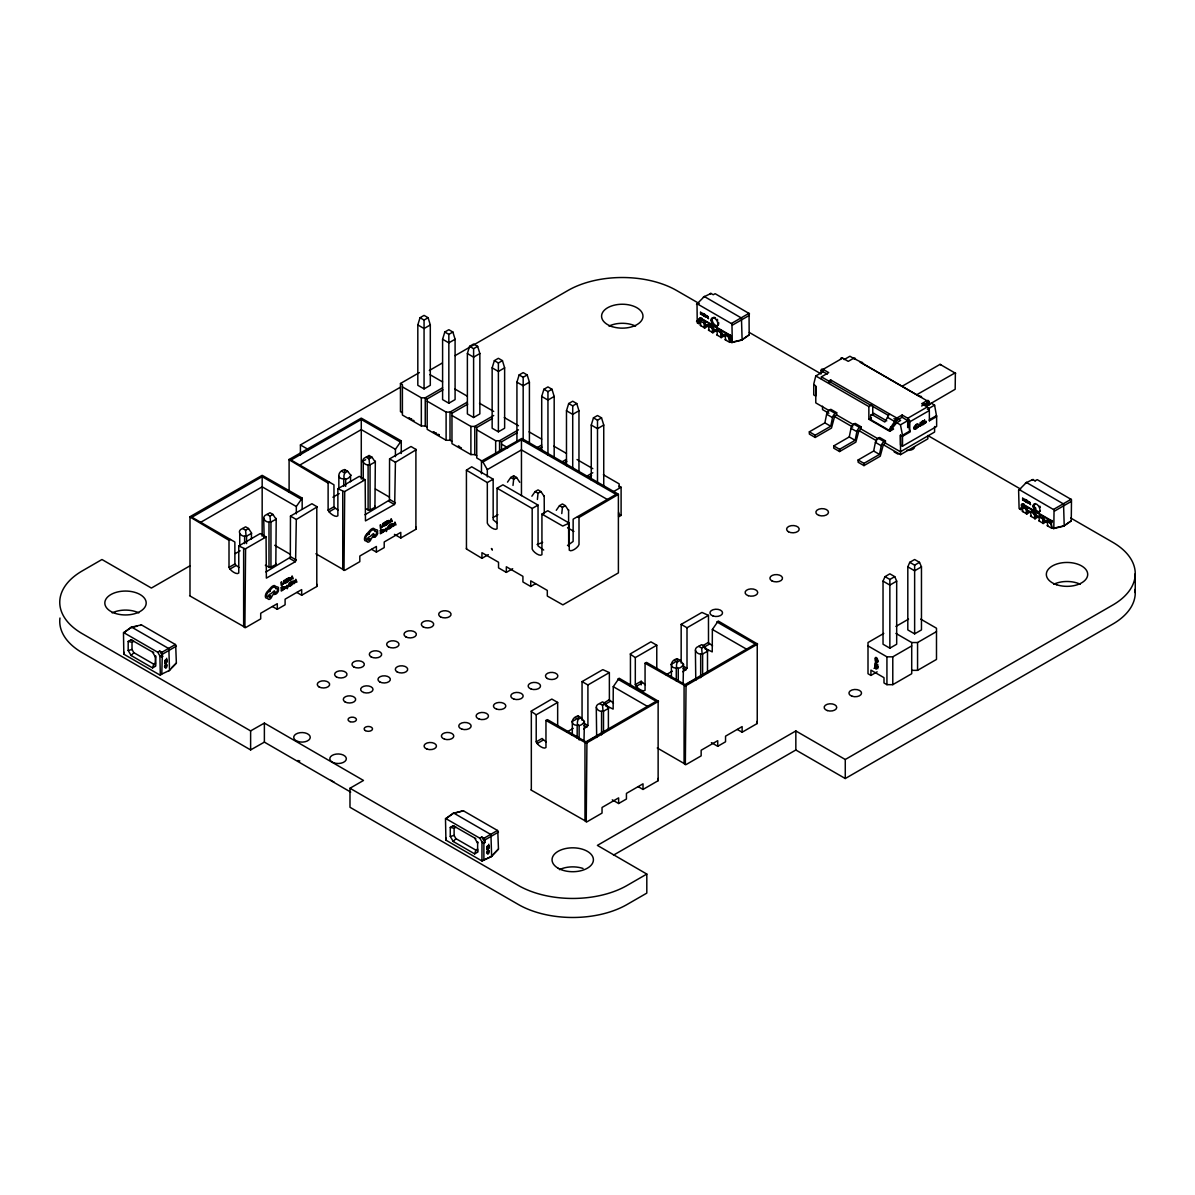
<?xml version="1.0" encoding="UTF-8"?>
<svg xmlns="http://www.w3.org/2000/svg" width="1195" height="1195" viewBox="0 0 1195 1195"><rect width="100%" height="100%" fill="white"/><g stroke="black" fill="none" stroke-linecap="round" stroke-linejoin="round"><path stroke-width="1.5" d="M535.494 583.713L530.729 586.476L530.729 580.845L547.31 590.42L547.31 596.051L562.875 604.864L618.398 572.898L618.383 494.192L521.812 438.431L481.465 461.165L481.465 473.773M813.75 385.089L813.735 394.933L815.692 396.068L815.782 386.269L813.75 384.013L815.782 375.962L822.996 371.794L823.101 369.374L842.609 358.112L848.241 361.353L853.514 358.321A2.898 1.673 -60 0 1 855.486 358.933M157.785 652.276L159.891 655.921L160.324 675.085L161.788 673.98L162.386 652.709L159.637 650.976L157.785 652.276L123.473 632.484L123.832 654.203L159.846 674.981L169.541 670.395L176.367 663.091L175.665 644.673L141.428 624.88L140.472 625.433M166.12 662.717L167.33 660.865M498.464 849.047L490.667 856.905L481.943 860.953L445.929 840.16L445.481 818.396L479.882 838.233L481.988 841.877L481.943 860.953L491.638 856.352L498.464 849.047L497.762 830.63L463.272 810.733L454.444 813.272M488.217 848.674L489.412 846.822M284.544 589.15L284.5 586.715A1.897 1.105 -60 0 0 283.424 587.492L284.544 587.582L283.394 589.658L284.559 587.91L283.603 589.001L284.544 588.762M383.64 531.924L383.595 529.505A1.897 1.105 -60 0 0 382.534 530.281L383.655 530.356L382.49 532.447L383.67 530.699L382.699 531.775L383.655 531.551M492.265 549.999L491.414 548.505L492.265 549.625M821.025 374.005L821.055 370.555A2.898 1.673 60 0 1 823.101 369.374L828.732 372.616L821.413 376.843L821.413 379.099M927.858 435.488L927.858 438.864L900.552 454.638L900.447 435.144L902.494 436.324L909.709 432.157L909.813 421.805A2.898 1.673 60 0 0 907.767 418.25L902.135 415.009L896.877 418.041L888.946 430.185L871.932 420.356C870.423 419.281 869.721 414.306 871.932 414.575L884.823 422.014L889.468 413.888L896.877 418.041L896.877 420.296L890.902 429.05L888.946 430.185M730.324 335.197L730.324 340.829L730.548 335.362L700.33 317.9L699.15 318.587L699.12 323.935L697.238 322.814L697.014 303.709L731.952 323.89L732.296 342.532L729.846 341.665L728.86 334.914L699.837 318.184L699.598 323.083L700.853 321.933M166.299 659.222L166.12 660.656L166.732 658.266M488.396 845.194L488.217 846.613L488.83 844.238M155.499 666.227L155.559 655.891L155.499 666.227L152.572 667.915L131.106 655.517L128.179 650.453L128.179 641.446L131.106 639.758L133.84 641.252L132.018 642.298L128.179 641.446M474.669 853.872L477.597 852.184L477.656 849.062L475.834 850.123L474.669 853.872L453.204 841.474L450.276 836.41L450.276 827.403L453.204 825.715L455.937 827.209L454.115 828.269L450.276 827.403M924.572 420.326L924.138 421.596L924.586 419.938M926.095 421.671L925.647 422.925L926.095 421.267M876.816 665.062L877.518 667.856L876.816 663.987L877.817 664.569M164.82 662.657C165.717 664.33 164.731 660.536 164.805 660.671L165.642 659.76L164.805 663.882M242.66 528.504L245.587 526.816L248.515 528.504L251.682 533.284L246.11 536.391L245.587 530.192L242.66 528.504C235.729 530.834 241.375 537.466 245.587 535.957M267.053 514.418L269.98 512.73L272.908 514.418L276.075 519.198L270.503 522.305L269.98 516.106L267.053 514.418C260.107 516.748 265.768 523.395 269.98 521.871M350.957 475.132C348.537 479.927 341.471 481.585 344.698 472.966L347.625 471.278L350.852 475.311M366.148 457.207L369.076 455.504L372.003 457.207L375.17 461.987L369.613 465.079L369.076 458.895L366.148 457.207C359.217 459.537 364.878 466.169 369.076 464.661M486.918 848.614C487.814 850.302 486.813 846.493 486.903 846.628L487.724 845.731L486.903 849.839M507.502 482.138L510.728 477.492L513.656 475.804L516.584 477.492L519.75 482.287M584.4 721.481C581.995 726.291 574.929 727.934 578.156 719.33L581.069 717.642L584.4 721.481L583.996 741.408M599.606 703.556L602.534 701.868L605.462 703.556L608.628 708.351L603.057 711.443L602.534 705.244L599.606 703.556C592.675 705.901 598.322 712.534 602.534 711.025M683.51 664.271C681.12 669.066 674.01 670.724 677.251 662.105L680.179 660.417L683.51 664.271L683.107 684.182M698.716 646.346L701.644 644.658L704.572 646.346L707.739 651.126L702.167 654.233L701.644 648.034L698.716 646.346C691.771 648.676 697.432 655.323 701.644 653.799M166.12 663.195L166.867 661.223L166.493 662.553M488.217 849.152L488.964 847.18L488.591 848.51M290.46 516.106L296.315 519.481L317.153 506.889L311.925 503.722L290.46 516.106L290.325 557.288L265.917 571.957M296.315 519.481L295.583 561.545L266.365 578.126L266.067 536.943L260.226 533.567L238.761 545.951L238.761 572.988C236.894 575.303 229.963 570.448 229.007 567.356L229.007 540.319L189.766 516.837L262.168 475.326L302.171 498.091L302.171 508.906M389.57 458.895L395.425 462.271L416.263 449.678L411.02 446.497L389.57 458.895L389.436 500.078L365.013 514.731M395.425 462.271L394.694 504.32L365.461 520.9L365.177 479.733L359.322 476.342L337.871 488.74L337.871 515.777C336.004 518.077 329.073 513.238 328.117 510.145L328.117 483.109L288.876 459.612L361.278 418.116L401.266 440.865L401.266 453.488M613.468 703.108L609.39 699.926L609.36 672.591L587.91 684.974L587.91 725.529L583.787 729.025M712.564 645.897L708.501 642.716L708.471 615.365L687.005 627.763L687.005 668.304L682.898 671.814M176.367 663.091L171.99 667.303M1018.618 490.353L1019.589 489.801L1054.05 509.847L1053.811 528.668L1051.929 527.622L1050.958 520.871L1021.934 504.156L1021.202 509.892L1019.096 508.517L1018.618 490.353L1026.43 482.481L1063.55 503.976L1064.222 526.039L1053.557 528.563M710.024 294L710.756 293.343L713.266 294.747L715.118 293.686L749.399 313.658L749.16 315.48L732.43 325.115M1022.935 507.89L1023.368 504.409L1021.202 504.813M872.903 414.008L873.889 413.44L886.765 420.879M876.234 664.241L875.248 663.076L875.293 665.376L875.905 664.301M920.195 422.462L920.195 423.866L922.659 421.043M730.623 340.127L730.683 335.959L729.846 336.602M141.428 624.88L131.689 627.121L123.832 632.678L131.45 627.016L168.839 648.616L169.541 670.395L168.57 670.948M920.822 424.315L920.195 426.077L921.076 424.643M921.494 421.686L922.032 422.806L920.837 423.344M924.198 423.613L923.541 424.15L924.168 422.388M836.664 414.934L834.573 416.547L831.481 428.064L815.199 437.46L809.344 434.084L809.344 431.828L824.879 422.866L826.641 414.217A4.138 2.39 -60 0 1 829.464 410.079L830.809 409.302L836.664 412.678L836.664 414.934L853.648 424.748M809.344 431.828L815.199 435.204L830.734 426.242L832.497 417.593A4.138 2.39 -60 0 1 835.32 413.455L836.664 412.678M861.042 429.005L858.951 430.618L855.859 442.135L839.592 451.546L833.737 448.155L833.737 445.914L849.257 436.937L851.019 428.288A4.138 2.39 -60 0 1 853.857 424.15L855.187 423.374L861.042 426.764L861.042 429.005L878.041 438.819M833.737 445.914L839.592 449.29L855.112 440.328L856.875 431.679A4.138 2.39 -60 0 1 859.698 427.526L861.042 426.764M885.435 443.091L883.344 444.704L880.252 456.221L863.97 465.617L858.115 462.241L858.115 459.985L873.65 451.023L875.412 442.374A4.138 2.39 -60 0 1 878.235 438.236L879.58 437.46L885.435 440.835L885.435 443.091L900.447 451.77L934.595 432.052L934.595 426.51M858.115 459.985L863.97 463.361L879.505 454.399L881.268 445.75A4.138 2.39 -60 0 1 884.091 441.612L885.435 440.835M276.209 518.391L275.821 564.548L269.98 567.595L265.335 565.25M375.335 461.046L374.931 507.322L369.434 510.34L365.67 508.726M608.763 707.53L605.955 706.096M707.903 650.185L705.05 648.87M488.307 554.644L481.943 558.319L466.453 548.983L466.423 470.173L471.711 466.797L493.162 479.18L493.162 519.735L497.269 523.231M466.528 548.027L466.453 548.983M618.427 494.386L579.007 517.48L577.543 516.643M875.248 667.408L875.248 666.257L876.234 666.825C877.175 669.947 873.784 666.646 876.234 667.99M700.823 325.697L700.285 320.738L703.974 323.068L704.438 328.117L709.994 324.921C716.163 324.009 710.801 334.929 716.641 329.297M701.211 320.409C707.53 317.825 702.69 330.477 708.351 324.502M717.403 335.272L716.866 330.313L720.555 332.643L721.018 337.692L725.903 334.988M717.792 329.984C724.11 327.385 719.27 340.052 724.932 334.077M725.694 340.067L724.977 335.197M1022.92 511.654L1022.203 506.799M1031.599 511.161L1035.348 512.834L1036.08 516.793M1039.889 515.941C1046.208 513.357 1041.353 526.009 1047.029 520.034M1047.791 526.024L1047.074 521.154M544.128 496.358L540.962 491.578L538.034 489.89L535.106 491.578L531.88 496.209M568.521 510.444L565.355 505.649L562.427 503.961L559.499 505.649L556.272 510.295M377.575 533.612L377.59 530.416A4.272 2.465 -60 0 0 375.857 529.743L373.393 528.28A6.035 3.495 -60 0 0 369.912 530.475L366.999 533.702M166.867 660.148L166.359 660.775L166.493 660.013M488.964 846.105L488.456 846.732L488.591 845.97M417.817 324.935L420.028 317.721L424.061 315.39L428.109 317.721L430.305 324.935L430.305 385.313L424.061 388.913L417.817 385.313L417.817 324.935L424.061 328.535L430.305 324.935M442.598 339.246L444.794 332.031L448.842 329.7L452.875 332.031L455.086 339.246L455.086 399.608L448.842 403.223L442.598 399.608L442.598 339.246L448.842 342.846L455.086 339.246M467.379 353.541L469.575 346.341L473.608 344.011L477.656 346.341L479.852 353.541L479.852 413.918L473.608 417.518L467.379 413.918L467.379 353.541L473.608 357.156L479.852 353.541M492.146 367.851L494.357 360.636L498.39 358.306L502.438 360.636L504.634 367.851L504.634 428.228L498.39 431.828L492.146 428.228L492.146 367.851L498.39 371.451L504.634 367.851M516.927 440.701L516.927 382.161L519.123 374.946L523.171 372.616L527.204 374.946L529.415 382.161L529.415 442.523M541.708 449.514L541.708 396.456L543.904 389.256L547.952 386.911L551.985 389.256L554.181 396.456L554.181 456.834M566.475 465.647L566.475 410.766L568.686 403.552L572.719 401.221L576.767 403.552L578.963 410.766L578.963 471.144M591.256 479.957L591.256 425.061L593.452 417.862L597.5 415.531L601.533 417.862L603.744 425.061L603.744 485.439M152.572 667.915L153.737 664.151L155.559 663.106M707.156 317.377L707.425 315.898L708.456 318.751L707.515 316.391L707.963 317.84M1029.253 503.334L1029.522 501.87L1030.553 504.708L1029.612 502.348L1030.06 503.797M883.03 581.143L884.987 576.647L889.857 573.824L894.741 576.647L896.683 581.143L896.683 644.224L889.857 648.168L883.03 644.224L883.03 581.143L889.857 585.087L896.683 581.143M907.812 566.848L909.753 562.337L914.638 559.514L919.508 562.337L921.464 566.848L921.464 629.914L914.638 633.858L907.812 629.914L907.812 566.848L914.638 570.777L921.464 566.848M875.248 668.244L876.234 669.245M876.816 667.721L877.817 668.722M1032.151 479.688L1035.363 480.704M123.742 652.007L123.832 654.203M445.84 837.964L445.929 840.16M1054.528 528.011L1064.267 525.755L1071.258 520.826L1071.497 499.615L1037.215 479.643L1034.9 480.973M296.315 513.85L296.315 506.531L302.171 498.091M395.425 456.639L395.425 449.32L401.266 440.865M606.044 705.588L613.14 709.113L613.259 686.662L619.115 678.222L658.535 701.301L586.312 743.185L545.966 720.451L545.966 747.487C544.098 749.803 537.167 744.948 536.211 741.856L536.211 714.819L557.662 702.436L557.662 726.396M705.155 648.362L712.235 651.902L712.369 629.451L718.225 620.997L757.645 644.09L685.422 685.975L645.061 663.24L645.061 690.262C643.209 692.577 636.263 687.737 635.307 684.63L635.307 657.608L656.772 645.21L656.772 669.17M166.747 665.017L166.284 663.867L164.716 665.944A1.613 0.986 -57.3 0 0 164.641 667.004C167.136 671.127 167.464 661.716 166.195 666.84C164.701 669.723 165.388 662.986 166.598 664.569M488.845 850.974L488.382 849.824L486.813 851.901A1.613 0.986 -57.3 0 0 486.738 852.961C489.233 857.084 489.547 847.673 488.292 852.797C486.798 855.695 487.485 848.943 488.695 850.526M815.782 375.962L868.855 406.599L868.855 419.266L889.707 431.305L896.728 422.701L900.627 420.446L895.981 417.772M344.698 478.732C336.333 479.972 337.543 470.875 344.698 469.59L347.625 471.278M578.156 725.096C569.791 726.336 571.001 717.224 578.156 715.954L581.069 717.642M677.251 667.885C668.901 669.11 670.111 660.013 677.251 658.729L680.179 660.417M296.913 592.481L301.678 595.23L316.795 586.506L316.795 584.25M394.425 534.344L400.788 538.019L415.905 529.28L415.905 527.04M638.249 786.698L643.015 789.447L658.131 780.708L658.131 778.468M737.36 729.473L742.125 732.221L757.242 723.498L757.242 721.242M696.521 304.396L704.333 296.524L741.453 318.019L742.125 340.067L731.459 342.606M131.106 655.517L133.84 652.664L132.018 649.512L132.018 642.298M453.204 841.474L455.937 838.636L454.115 835.469L454.115 828.269M510.728 477.492L513.656 479.18L512.999 485.424M535.106 491.578L538.034 493.266L537.391 499.495M559.499 505.649L562.427 507.337L561.769 513.581M877.832 665.809L876.816 665.735L877.817 666.302M875.442 664.569L875.95 665.884L874.934 665.361M924.751 423.448C926.065 419.774 923.72 425.39 924.422 422.238M922.674 422.268L922.032 422.806L922.032 421.417M275.821 564.548L275.821 563.413M374.931 507.322L374.931 506.202M544.188 495.611L544.293 513.701M568.581 509.682L568.686 546.07M731.459 323.457L749.056 313.284L749.16 334.854L742.185 339.798L732.43 342.054M445.929 818.635L453.771 813.093L463.526 810.837M741.199 340.351L749.16 334.854M447.229 817.589L453.547 812.973L490.936 834.573L491.638 856.352L490.667 856.905M479.882 838.233L481.734 836.933L484.677 838.965L484.961 842.535L483.437 843.087L481.988 841.877M1063.296 526.308L1071.258 520.826M921.151 425.525L921.689 424.584L920.195 426.077L920.195 424.688M922.435 423.807L923.227 423.329L922.824 424.987L922.226 424.524M902.135 415.009L902.135 417.264L894.771 421.566L887.467 417.339M696.521 321.321L701.988 318.154M176.367 646.151L162.879 653.964M1021.352 505.709L1024.085 504.126M1071.153 499.241L1053.557 509.414M498.464 832.108L484.961 839.921M420.028 317.721L424.061 320.066L428.109 317.721M444.794 332.031L448.842 334.361L452.875 332.031M402.401 412.798L400.459 411.663L400.459 383.505L419.37 372.586M300.423 455.325L300.423 444.943L400.325 387.27M429.319 370.525L442.21 363.071M455.101 355.632L567.894 290.519A76.913 44.409 0 0 1 676.654 290.519L699.269 303.575M469.575 346.341L473.608 348.671L477.656 346.341M300.707 498.927L262.168 476.685L191.947 517.241L234.862 542.007L234.892 564.294L238.955 567.476M399.802 441.717L361.278 419.475L291.042 460.015L333.958 484.797L334.002 507.068L338.065 510.25M200.715 522.305L262.168 486.828L296.315 506.531M299.825 465.079L361.278 429.603L395.425 449.32M442.568 387.807L425.241 397.815L421.327 397.815L402.401 386.881M427.183 427.093L425.241 425.973L425.241 397.815L427.183 398.936L442.942 389.839M494.357 360.636L498.39 362.981L502.438 360.636M362.832 461.046L365.67 459.731M245.587 530.192L248.515 528.504M269.98 516.106L272.908 514.418M369.076 458.895L372.003 457.207M467.35 402.103L450.007 412.111L446.108 412.111L427.183 401.191M229.007 540.319L230.471 539.483M328.117 483.109L329.581 482.257M451.964 441.403L450.007 440.268L450.007 412.111L451.964 413.246L467.723 404.149M190.124 565.728L151.392 588.059L101.963 559.514L82.276 570.896A76.928 44.409 0 0 0 82.291 633.694L250.621 730.892L264.379 723.094L363.489 780.454L349.986 788.252L349.986 807.282L518.331 904.481A76.928 44.409 0 0 0 627.121 904.466L646.809 893.113L646.809 874.068L597.38 845.388L795.84 730.952L845.268 759.497L1112.724 605.073A76.913 44.409 0 0 0 1112.724 542.276L1070.735 518.033M519.123 374.946L523.171 377.276L527.204 374.946M529.415 382.161L523.171 385.761L516.927 382.161M235.385 553.539L240.105 550.805M332.912 497.225L339.216 493.595M238.761 545.951L245.304 548.893L266.067 536.943M337.871 488.74L344.414 491.683L365.177 479.733M229.007 567.356L234.862 563.98M328.117 510.145L333.958 506.755M493.699 415.502L474.788 426.421L470.89 426.421L451.964 415.502M229.978 569.044L235.833 565.668M329.088 511.833L334.944 508.443M476.73 455.713L474.788 454.578L474.788 426.421L476.73 427.541L492.489 418.444M189.587 595.752L245.587 627.614L260.704 618.89L260.704 613.259L277.285 603.684L277.285 609.316L272.52 606.567M543.904 389.256L547.952 391.587L551.985 389.256M461.375 447.826L459.552 447.139M554.181 396.456L547.952 400.071L541.708 396.456M699.12 318.856L700.927 318.378M700.046 321.082L701.704 320.126M703.556 322.545L704.721 321.873M518.466 429.812L499.57 440.731L495.656 440.731L476.73 429.797M704.034 323.397L705.214 322.725M499.57 451.292L499.57 440.731L501.512 441.851L517.271 432.754M568.686 403.552L572.719 405.882L576.767 403.552M709.113 330.492L708.396 325.623L711.847 327.34L713.012 326.653M717.612 330.193L712.429 332.733L712.325 328.177L713.505 327.505M481.465 461.165L482.929 462.002L521.453 439.76L616.067 494.386L573.152 519.168L573.122 541.44L567.491 545.532M716.627 330.656L718.285 329.7M578.963 410.766L572.719 414.366L566.475 410.766M161.893 652.276L175.411 644.493M720.137 332.12L721.302 331.448M720.63 332.972L721.795 332.285M487.321 476.939L487.321 469.605L521.453 449.903L607.299 499.465M724.917 335.451L726.575 334.48L729.592 336.228L730.578 340.396M725.156 335.093L728.427 336.915L729.592 336.228M536.943 447.752L541.679 445.018M724.917 339.619L729.697 342.367L728.92 337.752L730.085 337.08M538.9 448.872L542.052 447.064M466.423 470.173L487.321 482.571L493.162 479.18M593.452 417.862L597.5 420.192L601.533 417.862M277.285 609.316L285.097 604.804L285.097 599.173L301.678 589.598L301.678 595.23M371.63 549.341L376.395 552.09L384.207 547.594L384.207 541.962L400.788 532.387L400.788 538.019M603.744 425.061L597.5 428.676L591.256 425.061M487.321 482.571L487.321 523.111C488.277 526.203 495.208 531.058 497.075 528.743L497.075 488.202L502.916 484.811L538.034 505.097L538.064 545.951L543.695 550.029M513.656 479.18L516.584 477.492M561.725 462.062L566.445 459.328M563.667 463.182L566.818 461.36M493.236 517.435L497.942 514.731M538.034 493.266L540.962 491.578M586.491 476.357L592.795 472.727M497.075 488.202L532.178 508.472L538.034 505.097M588.448 477.492L591.6 475.67M532.178 508.472L532.178 549.013C533.149 552.12 540.08 556.96 541.933 554.644L541.933 514.104L547.788 510.728L569.253 523.111L569.253 550.148C571.105 552.463 578.051 547.609 579.007 544.517L579.007 517.48M562.427 507.337L565.355 505.649M613.229 491.787L621.101 487.246L621.101 515.404L618.666 516.808L618.666 512.311M844.148 359.59L849.929 356.244L854.993 359.172M569.253 523.111L562.711 526.054L541.933 514.104M542.664 542.396L537.063 544.517M821.413 376.843L828.718 381.071L830.674 379.935L889.468 413.888M887.975 415.158L830.674 382.191L828.718 383.311L828.718 381.071M481.943 558.319L481.943 552.688L498.539 562.247L498.539 567.894L506.336 572.39L512.685 568.73M902.016 386.329L940.062 364.355L941.033 364.923M868.855 406.599L871.454 405.105M870.961 415.128L873.889 413.44M868.855 419.266L871.454 417.757M916.64 394.783L955.373 372.735L955.178 389.271L929.157 404.448M928.963 405.463L928.963 401.879A2.898 1.673 -60 0 0 926.917 400.698L921.644 403.746L927.275 406.987A2.898 1.673 60 0 1 929.322 410.542L929.411 420.789L936.626 416.622L934.595 405.135L931.204 403.178L927.305 405.434L924.213 403.641M921.644 405.986L928.963 401.879L863.686 364.206M927.275 406.987L907.767 418.25L907.677 427.556M896.728 422.701L900.447 424.837L907.677 420.685L909.813 421.805L929.322 410.542M927.38 409.302L934.595 405.135M889.707 431.305L893.606 429.05L890.409 427.198M936.626 416.622L936.641 426.481L902.509 446.183L902.494 435.249L909.709 431.081L907.677 420.685L902.135 417.264M936.626 415.531L929.411 419.699L929.411 420.789M582.055 720.301L582.055 681.598L602.818 669.648L609.36 672.591M681.165 663.091L681.165 624.373L701.928 612.423L708.471 615.365M545.966 720.451L547.429 719.614L585.953 741.856L656.189 701.301L617.651 679.059M645.061 663.24L646.525 662.388L685.064 684.63L755.285 644.09L716.761 621.848M536.211 741.856L542.052 738.48L546.16 741.976M609.36 699.613L603.55 703.302M635.307 684.63L641.162 681.255L645.255 684.75M702.615 645.778L708.471 642.402M571.897 721.481L575.96 719.465M671.022 664.39L675.055 662.254M602.534 705.244L605.462 703.556M701.644 648.034L704.572 646.346M537.182 743.544L543.038 740.168M604.491 704.691L610.346 701.301M636.293 686.333L642.133 682.942M703.586 647.466L709.442 644.09M566.938 731.997L573.212 728.367M666.033 674.787L672.322 671.157M586.177 742.289L597.201 735.926M685.288 685.079L696.312 678.7M884.987 576.647L889.857 579.456L894.741 576.647M909.753 562.337L914.638 565.145L919.508 562.337M1022.188 504.26L1023.518 504.051M530.924 789.955L586.924 821.831L602.041 813.093L602.041 807.461L618.637 797.887L618.637 803.518L612.273 799.858M1022.128 507.038L1023.786 506.082L1026.819 507.83L1027.79 511.998M1022.382 506.695L1025.654 508.502L1026.819 507.83M1032.092 510.877L1026.52 514.074L1026.132 509.354L1027.312 508.682M1031.21 516.449L1030.493 511.579L1033.944 513.297L1035.109 512.625M1040.382 515.657L1034.81 518.869L1034.422 514.134L1035.602 513.462M483.99 838.233L497.508 830.45M1039.501 521.229L1038.784 516.374L1042.234 518.077L1043.399 517.405M1071.258 501.437L1054.528 511.087M1048 520.945L1042.817 523.485L1042.712 518.929L1043.892 518.257M1047.014 521.408L1048.672 520.452L1051.929 522.409L1051.003 523.709L1051.794 528.324L1047.014 525.576M1050.958 520.871L1052.138 520.512M1047.253 521.05L1050.524 522.872L1051.69 522.185M883.777 633.425L868.003 642.537L868.003 673.726L870.931 675.429L877.13 671.844M895.936 626.404L908.558 619.13M618.637 803.518L626.434 799.022L626.434 793.39L643.015 783.815L643.015 789.447M711.384 742.633L717.732 746.307L725.544 741.796L725.544 736.165L742.125 726.59L742.125 732.221M868.003 645.912L886.929 656.832L892.784 656.832L911.71 645.912M895.936 633.425L911.71 642.537L917.566 642.537L936.492 631.602M874.038 668.334L877.13 666.556M870.931 675.429L870.931 670.126L884.001 677.67L884.001 682.972L886.929 684.66L892.784 684.66L911.71 673.726L911.71 642.537M911.71 670.35L917.566 670.35L936.492 659.431L936.492 628.226L920.718 619.13M613.513 855.127L795.84 749.997L845.268 778.528L1112.724 624.119A76.913 44.409 0 0 0 1135.041 589.404M646.809 874.068L627.121 885.435A76.928 44.409 0 0 1 518.331 885.45L349.986 788.252M697.492 322.994L700.225 321.41M1019.589 508.951L1023.682 506.59M375.215 536.734L373.393 537.287L375.096 535.315A2.33 1.344 -60 0 0 376.619 532.462A2.33 1.344 -60 0 0 374.991 531.566L374.498 530.64A4.257 2.465 -60 0 0 372.959 529.908A4.182 2.405 -60 0 0 371.869 530.281A4.257 2.465 -60 0 0 368.971 534.299M59.959 618.024A76.928 44.409 0 0 0 82.291 652.739L250.621 749.922L264.379 742.125L350.703 792.091M165.537 661.612L164.895 662.314L165.209 660.865M487.635 847.569L486.992 848.271L487.306 846.822M367.911 534.523L369.031 534.255M711.01 293.447L703.362 297.092L704.333 296.524M1033.092 479.404L1025.444 483.049L1026.43 482.481M703.168 313.807L701.734 313.553L703.168 315.331M1025.265 499.764L1023.831 499.51L1025.265 501.288M166.135 659.625L166.867 659.774M488.232 845.582L488.964 845.731M853.514 358.321L861.431 362.294A2.898 1.673 -60 0 1 862.865 363.713L859.937 362.025M702.959 313.314L701.868 313.195L702.451 315.286M1025.056 499.286L1023.966 499.151L1024.548 501.243M128.179 650.453L132.018 649.512M450.276 836.41L454.115 835.469M130.718 627.704L137.231 626.18M366.999 541.365L364.834 540.618A4.84 2.793 -60 0 1 366.984 533.717M161.788 657.071L159.891 655.921M269.921 591.465L268.8 591.734A3.017 1.748 -60 0 0 266.709 594.841A3.017 1.748 -60 0 0 267.934 596.917A3.017 1.733 -60 0 1 269.921 594.169A3.002 1.733 -60 0 1 270.787 593.915L274.357 590.778L274.999 591.704L271.848 596.499A3.002 1.733 -60 0 1 269.816 599.158A3.002 1.733 -60 0 1 267.889 598.59L265.738 597.844A4.84 2.793 -60 0 1 267.874 590.942L270.802 587.686A6.035 3.495 -60 0 1 274.297 585.505L276.762 586.969A4.272 2.465 -60 0 1 278.48 587.641L278.465 590.823A4.257 2.45 -60 0 1 276.075 593.99L274.297 594.512L275.985 592.541A2.33 1.344 -60 0 0 277.524 589.688A2.33 1.344 -60 0 0 275.881 588.777L275.403 587.85A4.257 2.465 -60 0 0 272.505 587.656A4.257 2.465 -60 0 0 269.861 591.525M400.459 383.505L402.401 384.641L402.401 415.038L421.327 425.973L425.241 425.973M427.183 398.936L427.183 429.349L446.108 440.268L450.007 440.268M451.964 413.246L451.964 443.659L470.89 454.578L474.788 454.578M439.207 434.965L437.743 434.547M439.192 434.666L438.072 434.353M414.023 420.61L412.962 420.252M875.248 663.076L876.234 663.658M875.248 666.257L876.234 666.825M434.293 432.456L433.202 431.948M876.234 662.717L875.248 660.611L876.323 662.254L877.638 660.999L875.905 658.057L876.069 661.149L874.83 658.789L875.472 657.564A1.613 0.926 60 0 1 877.474 659.207L877.922 660.581A2.017 1.165 60 0 1 877.907 662.105L875.756 662.299M453.204 825.715L475.834 838.696M827.298 374.11L821.055 370.555M876.936 666.407L877.817 666.885M875.352 666.929L876.234 667.422M940.062 364.355L955.656 373.363M749.34 332.479L820.397 373.512M928.605 435.981L1020.664 489.128M893.95 418.608L896.877 420.296M1032.704 506.381L1035.901 508.233M1052.422 521.154L1022.412 503.872L1021.695 507.546M704.751 323.8L717.538 331.179M720.734 333.032L725.529 335.795M1025.25 508.846L1030.045 511.609M1033.242 513.447L1050.823 523.604M700.046 325.249L704.826 328.013M708.336 330.044L713.116 332.793M716.627 334.824L721.407 337.587M1022.128 511.206L1026.908 513.969M1030.434 516.001L1035.199 518.764M1038.724 520.781L1043.504 523.544M902.509 446.183L900.552 445.063L900.447 435.144M829.464 410.079L835.32 413.455M853.857 424.15L859.698 427.526M878.235 438.236L884.091 441.612M829.3 410.692L815.782 402.879L815.782 386.269M828.882 413.261L822.518 409.586L822.518 406.21M833.662 416.024L852.767 427.048M859.145 430.723L876.667 440.85M883.03 444.525L900.552 454.638M894.129 451.889L897.983 454.1M826.641 414.217L832.497 417.593M851.019 428.288L856.875 431.679M875.412 442.374L881.268 445.75M824.879 422.866L830.734 426.242M849.257 436.937L855.112 440.328M873.65 451.023L879.505 454.399M429.946 374.632L442.568 381.907M454.727 388.928L467.335 396.217M479.494 403.238L493.699 411.438M504.275 417.548L518.466 425.734M529.056 431.843L541.664 439.133M553.823 446.153L566.445 453.428M577.036 459.537L592.795 468.649M603.385 474.759L619.159 483.87L619.159 487.381M619.159 486.111L621.101 487.246M501.512 444.107L507.815 447.752M619.159 514.283L621.101 515.404M410.721 418.579L411.827 419.206L410.005 418.534M435.488 432.874L436.593 433.516L434.786 432.844M483.049 461.599L476.73 457.954L476.73 427.541M567.55 527.772L573.914 531.431M712.369 629.451L746.516 649.154M681.165 624.373L687.005 627.763M656.772 645.21L650.916 641.834L630.079 654.023L635.307 657.608M674.324 660.417L677.251 662.105M682.614 665.764L687.005 668.304M375.394 488.994L389.495 497.15M341.77 471.278L344.698 472.966M683.107 668.304L686.035 669.992M389.57 499.435L395.425 502.811M388.584 501.123L394.44 504.514M530.729 586.476L522.917 581.965L522.917 576.334L506.336 566.759L506.336 572.39M613.259 686.662L647.406 706.379M582.055 681.598L587.91 684.974M657.265 747.995L686.035 764.606L701.151 755.882L701.151 750.251L717.732 740.676L717.732 746.307M315.913 553.778L344.698 570.403L359.814 561.665L359.814 556.034L376.395 546.459L376.395 552.09M557.662 702.436L551.806 699.06L530.968 711.234L536.211 714.819M575.228 717.642L578.156 719.33M583.518 722.99L587.91 725.529M274.716 545.308L290.385 554.361M583.996 725.529L586.924 727.217M290.46 556.661L296.315 560.037M289.489 558.349L295.344 561.725M131.106 639.758L153.737 652.739L152.572 652.141L155.499 657.205M133.84 652.664L153.737 664.151M455.937 838.636L475.834 850.123M860.908 362.488L919.612 396.486A2.898 1.673 -60 0 1 921.584 397.113M300.423 444.943L308.4 449.559M876.816 666.87L877.817 667.452M457.984 446.243L459.463 446.542A1.837 1.061 0 0 1 458.581 446.258M1050.524 522.872L1051.003 523.709M1042.234 518.077L1042.712 518.929M1033.944 513.297L1034.422 514.134M1025.654 508.502L1026.132 509.354M728.427 336.915L728.92 337.752M711.847 327.34L712.325 328.177M730.623 338.917L730.548 335.362L730.728 339.47M729.846 335.063L730.324 336.318M482.929 462.002L487.321 469.605M481.734 836.933L484.961 842.535M474.669 838.098L477.597 843.162L477.656 841.863L477.597 852.184M159.637 650.976L162.879 656.578M695.385 650.185L695.789 680.239M596.275 707.41L596.678 737.464M263.722 518.271L264.125 537.511M900.447 424.837L902.494 435.249M926.932 406.539L926.917 400.698M1135.25 573.675L1135.25 592.72M923.541 422.746L923.541 424.15M917.566 642.537L917.566 670.35M914.638 565.145L914.638 633.858M909.709 431.081L909.709 432.157M892.784 656.832L892.784 684.66M889.857 579.456L889.857 648.168M886.929 656.832L886.929 684.66M872.753 406.166L872.753 415.203M863.97 463.361L863.97 465.617M845.268 759.497L845.268 778.528M839.592 449.29L839.592 451.546M830.674 379.935L830.674 382.191M815.199 435.204L815.199 437.46M795.84 730.952L795.84 749.997M757.242 643.522L757.242 723.498M707.5 650.289L707.5 673.039M702.615 654.233L702.615 675.847M700.673 654.233L700.673 677.655M686.035 685.766L685.332 764.636L684.078 763.486L684.078 685.766M678.237 668.304L678.237 680.926M677.251 658.729L677.251 660.656M676.28 668.304L676.28 680.926M671.396 664.36L671.396 678.103M658.131 700.748L658.131 780.708M641.162 681.255L641.162 684.914M630.437 654.785L630.437 686.244M608.389 707.5L608.389 730.25M603.505 711.443L603.505 733.073M601.563 711.443L601.563 734.865M597.5 420.192L597.5 483.557M586.924 742.976L586.222 821.861L584.982 820.696L584.982 742.976M579.127 725.529L579.127 739.944M578.156 715.954L578.156 717.866M577.17 725.529L577.17 738.137M572.719 405.882L572.719 467.424M572.3 721.586L572.3 735.328M547.952 391.587L547.952 454.951M531.327 712.011L531.327 789.731M523.171 377.276L523.171 440.641M521.453 439.76L521.453 495.656M513.656 475.804L513.656 477.731M501.512 441.851L501.512 450.649M498.39 362.981L498.39 431.828M495.656 440.731L495.656 453.039M483.885 843.043L483.885 859.937M473.608 348.671L473.608 417.518M470.89 426.421L470.89 454.578M448.842 334.361L448.842 403.223M446.108 412.111L446.108 440.268M424.061 320.066L424.061 388.913M421.327 397.815L421.327 425.973M415.905 449.32L415.905 529.28M370.062 465.079L370.062 510.145M369.076 455.504L369.076 457.431M368.105 465.079L368.105 510.145M363.235 461.136L363.235 480.285M361.278 419.475L361.278 479.031M350.553 476.342L350.553 481.749M345.669 479.165L345.669 486.38M344.698 469.59L344.698 471.517M344.698 491.548L343.996 570.433L342.741 569.268L342.741 491.548M343.727 479.165L343.727 486.38M338.842 476.342L338.842 488.964M316.795 506.531L316.795 586.506M289.1 459.448L289.1 492.041M270.951 522.305L270.951 567.356M268.995 522.305L268.995 567.356M264.379 723.094L264.379 742.125M262.168 476.685L262.168 536.241M251.443 533.567L251.443 538.975M250.621 730.892L250.621 749.922M246.558 536.376L246.558 543.591M245.587 548.774L244.885 627.644L243.646 626.494L243.646 548.774M244.616 536.376L244.616 543.591M239.732 533.567L239.732 546.175M189.99 516.673L189.99 595.513M434.203 432.127A1.837 1.061 0 0 1 433.815 431.948M409.437 417.817A1.837 1.061 0 0 1 409.034 417.638M840.563 359.292A2.898 1.673 60 0 1 842.609 358.112M377.575 533.777A4.272 2.465 -60 0 1 375.155 536.943M367.029 539.707A3.017 1.748 -60 0 1 365.819 537.63A3.017 1.748 -60 0 1 367.926 534.479M366.999 541.365A3.002 1.733 -60 0 0 368.911 541.933A3.002 1.733 -60 0 0 370.958 539.274L374.11 534.479L373.452 533.553L369.897 536.674A3.002 1.733 -60 0 0 367.014 539.737M1040.352 510.982A4.586 2.644 60 0 1 1035.572 509.324A4.586 2.644 60 0 1 1035.258 503.528M1039.844 506.172A4.586 2.644 60 0 1 1040.352 507.248M718.583 322.366A4.586 2.644 60 0 1 716.014 325.548A4.586 2.644 60 0 1 712.22 319.991A4.586 2.644 60 0 1 715.446 317.795M717.075 319.229A4.586 2.644 60 0 1 717.747 320.215M608.972 326.086A20.688 11.95 0 0 1 635.576 326.086M112.196 612.886A20.688 11.95 0 0 1 138.814 612.886M299.84 760.976A8.275 4.78 0 0 1 297.854 760.498M333.943 781.903A8.275 4.78 0 0 1 330.91 780.156M1053.706 584.28A20.688 11.95 0 0 1 1080.31 584.28M559.424 869.661A20.688 11.95 0 0 1 583.07 868.466M914.608 446.781A6.214 3.585 0 0 1 906.796 450.246M281.273 587.567L281.243 591.017L282.842 590.106L281.632 590.405L282.707 588.239L281.647 588.851L281.647 587.746L282.797 586.7L281.273 587.567M281.303 582.099L281.288 585.55L282.856 584.265L281.661 584.938L281.303 582.099M285.202 582.742L283.349 583.952L283.424 581.338A2.002 1.165 -60 0 1 284.201 580.426C286.636 578.32 280.765 585.535 285.202 582.742M285.426 588.104C287.577 586.655 285.844 584.743 285.426 588.104M285.814 579.53L285.799 582.981L287.397 582.07L286.188 582.368L287.248 580.606L286.188 580.815L286.202 579.709L287.353 578.664L285.814 579.53M287.98 578.305L287.965 581.741L290.37 578.246A1.807 1.046 -60 0 0 289.952 577.633L287.98 578.305M288.368 578.485C286.89 585.221 292.446 576.498 288.368 578.485M289.504 582.876L289.489 586.327L291.087 585.416L289.877 585.714L290.953 583.548L289.892 584.161L289.892 583.055L291.042 582.01L289.504 582.876M291.67 581.651L291.655 585.102L294.06 581.606A1.807 1.046 -60 0 0 293.641 580.979L291.67 581.651M292.058 581.831C290.594 588.567 296.136 579.859 292.058 581.831M380.368 530.356L380.354 533.792L381.952 532.895L380.742 533.194L381.817 531.028L380.757 531.626L380.757 530.535L381.907 529.475L380.368 530.356M380.413 524.874L380.383 528.324L381.952 527.04L380.772 527.712L380.413 524.874M384.312 525.531L382.46 526.741L382.519 524.127A2.002 1.165 -60 0 1 383.311 523.201C385.731 521.11 379.876 528.324 384.312 525.531M384.521 530.894C386.672 529.445 384.954 527.518 384.521 530.894M384.924 522.305L384.895 525.755L386.508 524.844L385.283 525.143L386.358 523.38L385.298 523.589L385.298 522.484L386.463 521.438L384.924 522.305M387.09 521.08L387.06 524.53L389.465 521.035A1.807 1.046 -60 0 0 389.062 520.408L387.09 521.08M387.479 521.259C386 528.011 391.557 519.287 387.479 521.259M388.614 525.666L388.599 529.101L390.197 528.205L388.987 528.504L390.048 526.338L388.987 526.935L389.002 525.845L390.153 524.784L388.614 525.666M390.78 524.426L390.75 527.876L393.17 524.381A1.807 1.046 -60 0 0 392.752 523.768L390.78 524.426M391.168 524.62C389.689 531.357 395.246 522.633 391.168 524.62M706.245 315.51L706.26 317.168L704.975 316.735L704.975 314.494C708.844 318.856 703.078 315.39 706.245 315.51M1028.342 501.482L1028.342 503.125L1027.073 502.707L1027.073 500.451C1030.926 504.813 1025.176 501.347 1028.342 501.482M914.28 427.705C918.821 425.465 918.611 428.587 914.235 429.184A1.972 1.135 -60 0 1 913.757 427.885A1.972 1.135 -60 0 1 914.758 426.092L915.938 424.778A2.465 1.419 -60 0 1 917.536 423.866L918.357 424.449A1.733 1.001 -60 0 1 919.134 424.867L919.209 425.271A1.733 1.001 -60 0 1 918.895 426.451C915.639 429.603 920.837 423.777 916.729 424.688A1.703 0.986 -60 0 0 915.758 425.823L914.28 427.705M923.884 421.013C923.033 424.016 922.42 419.579 923.884 421.013M270.727 596.23C269.293 600.308 268.576 594.288 270.727 596.23M369.823 539.005C368.404 543.083 367.672 537.063 369.823 539.005M291.266 578.933L290.549 580.277L292.118 575.945L293.223 578.753L291.266 578.933M294.956 582.279L294.239 583.623L295.807 579.291L296.913 582.099L294.956 582.279M390.362 521.707L389.645 523.052L391.213 518.735L392.333 521.528L390.362 521.707M394.066 525.053L393.349 526.397L394.918 522.081L396.023 524.874L394.066 525.053M291.849 576.782L291.401 578.47L292.402 577.902L291.849 576.782M295.538 580.143L295.09 581.816L296.091 581.248L295.538 580.143M390.959 519.571L390.496 521.259L391.497 520.691L390.959 519.571M394.649 522.917L394.201 524.605L395.186 524.037L394.649 522.917M289.1 584.086L287.233 588.762L287.069 585.251L288.025 586.551L289.1 584.086M388.211 526.875L386.329 531.536L386.164 528.041L387.135 529.34L388.211 526.875M916.012 428.288L915.445 428.885L916.012 428.288M875.965 665.525L875.95 666.362L875.143 665.66L875.965 665.525M704.557 314.24L703.81 315.824L704.602 316.272L703.556 315.913L703.556 313.658L704.557 314.24M1026.639 500.197L1025.907 501.781L1026.699 502.229L1025.639 501.87L1025.639 499.63L1026.639 500.197M701.555 314.509L700.554 314.18L700.554 311.94L701.555 314.509M1023.652 500.481L1022.651 500.152L1022.651 497.897L1023.652 500.481M1023.652 504.544L1023.652 507.92L1023.652 504.544M1033.152 506.082A4.825 2.793 60 0 0 1038.276 512.461A4.825 2.793 60 0 0 1038.276 505.634A4.825 2.793 60 0 0 1033.152 506.082M711.07 320.126A4.825 2.793 60 0 0 716.178 326.504A4.825 2.793 60 0 0 716.178 319.662A4.825 2.793 60 0 0 711.07 320.126M611.93 326.549A20.688 11.95 0 0 0 642.97 316.197A20.688 11.95 0 0 0 611.93 305.845A20.688 11.95 0 0 0 611.93 326.549M115.153 613.349A20.688 11.95 0 0 0 146.193 602.997A20.688 11.95 0 0 0 115.153 592.66A20.688 11.95 0 0 0 115.153 613.349M440.477 616.844A6.199 3.585 0 0 0 450.859 615.231A6.199 3.585 0 0 0 443.255 610.854A6.199 3.585 0 0 0 440.477 616.844M423.135 626.852A6.199 3.585 0 0 0 433.501 625.239A6.199 3.585 0 0 0 425.913 620.862A6.199 3.585 0 0 0 423.135 626.852M405.792 636.86A6.199 3.585 0 0 0 416.159 635.262A6.199 3.585 0 0 0 408.57 630.87A6.199 3.585 0 0 0 405.792 636.86M388.45 646.883A6.199 3.585 0 0 0 398.816 645.27A6.199 3.585 0 0 0 391.228 640.893A6.199 3.585 0 0 0 388.45 646.883M371.107 656.891A6.199 3.585 0 0 0 381.474 655.278A6.199 3.585 0 0 0 373.886 650.902A6.199 3.585 0 0 0 371.107 656.891M353.765 666.9A6.199 3.585 0 0 0 364.131 665.301A6.199 3.585 0 0 0 356.543 660.91A6.199 3.585 0 0 0 353.765 666.9M336.407 676.923A6.199 3.585 0 0 0 346.789 675.309A6.199 3.585 0 0 0 339.201 670.933A6.199 3.585 0 0 0 336.407 676.923M319.065 686.931A6.199 3.585 0 0 0 329.447 685.318A6.199 3.585 0 0 0 321.858 680.941A6.199 3.585 0 0 0 319.065 686.931M379.771 681.927A6.199 3.585 0 0 0 390.153 680.313A6.199 3.585 0 0 0 382.549 675.937A6.199 3.585 0 0 0 379.771 681.927M397.113 671.904A6.199 3.585 0 0 0 407.495 670.305A6.199 3.585 0 0 0 399.892 665.914A6.199 3.585 0 0 0 397.113 671.904M345.086 701.943A6.199 3.585 0 0 0 355.468 700.345A6.199 3.585 0 0 0 347.864 695.953A6.199 3.585 0 0 0 345.086 701.943M363.713 692.502A6.199 3.585 0 0 0 373.019 689.41A6.199 3.585 0 0 0 363.713 686.303A6.199 3.585 0 0 0 363.713 692.502M297.854 741.468A8.275 4.78 0 0 0 310.252 737.33A8.275 4.78 0 0 0 297.854 733.192A8.275 4.78 0 0 0 297.854 741.468M350.12 721.69A4.197 2.435 0 0 0 356.424 719.599A4.197 2.435 0 0 0 350.12 717.493A4.197 2.435 0 0 0 350.12 721.69M365.341 730.593A4.197 2.435 0 0 0 372.377 729.518A4.197 2.435 0 0 0 367.224 726.545A4.197 2.435 0 0 0 365.341 730.593M333.943 762.873A8.275 4.78 0 0 0 346.341 758.735A8.275 4.78 0 0 0 333.943 754.598A8.275 4.78 0 0 0 333.943 762.873M788.446 531.745A6.304 3.645 0 0 0 798.992 530.102A6.304 3.645 0 0 0 791.269 525.651A6.304 3.645 0 0 0 788.446 531.745M819.008 515.418A6.304 3.645 0 0 0 828.479 512.267A6.304 3.645 0 0 0 819.008 509.115A6.304 3.645 0 0 0 819.008 515.418M513.88 699.09A6.199 3.585 0 0 0 523.171 695.998A6.199 3.585 0 0 0 513.88 692.891A6.199 3.585 0 0 0 513.88 699.09M531.222 689.082A6.199 3.585 0 0 0 540.528 685.975A6.199 3.585 0 0 0 531.222 682.883A6.199 3.585 0 0 0 531.222 689.082M547.28 678.491A6.199 3.585 0 0 0 557.647 676.893A6.199 3.585 0 0 0 550.058 672.501A6.199 3.585 0 0 0 547.28 678.491M461.838 729.129A6.199 3.585 0 0 0 471.144 726.037A6.199 3.585 0 0 0 461.838 722.93A6.199 3.585 0 0 0 461.838 729.129M496.537 709.113A6.199 3.585 0 0 0 505.829 706.006A6.199 3.585 0 0 0 496.537 702.899A6.199 3.585 0 0 0 496.537 709.113M427.153 749.16A6.199 3.585 0 0 0 436.459 746.053A6.199 3.585 0 0 0 427.153 742.961A6.199 3.585 0 0 0 427.153 749.16M444.495 739.152A6.199 3.585 0 0 0 453.801 736.045A6.199 3.585 0 0 0 444.495 732.938A6.199 3.585 0 0 0 444.495 739.152M479.195 719.121A6.199 3.585 0 0 0 488.486 716.014A6.199 3.585 0 0 0 479.195 712.922A6.199 3.585 0 0 0 479.195 719.121M771.746 580.8A6.304 3.645 0 0 0 782.292 579.172A6.304 3.645 0 0 0 774.569 574.705A6.304 3.645 0 0 0 771.746 580.8M748.264 595.693A6.304 3.645 0 0 0 757.735 592.526A6.304 3.645 0 0 0 748.264 589.374A6.304 3.645 0 0 0 748.264 595.693M713.071 616.008A6.304 3.645 0 0 0 722.542 612.856A6.304 3.645 0 0 0 713.071 609.704A6.304 3.645 0 0 0 713.071 616.008M1056.664 584.743A20.688 11.95 0 0 0 1087.704 574.392A20.688 11.95 0 0 0 1056.664 564.055A20.688 11.95 0 0 0 1056.664 584.743M558.095 868.212A20.688 11.95 0 0 0 592.705 862.865A20.688 11.95 0 0 0 567.371 848.226A20.688 11.95 0 0 0 558.095 868.212M852.08 696.252A6.304 3.645 0 0 0 861.535 693.1A6.304 3.645 0 0 0 852.08 689.948A6.304 3.645 0 0 0 852.08 696.252M827.298 710.562A6.304 3.645 0 0 0 836.754 707.41A6.304 3.645 0 0 0 827.298 704.258A6.304 3.645 0 0 0 827.298 710.562"/></g></svg>
